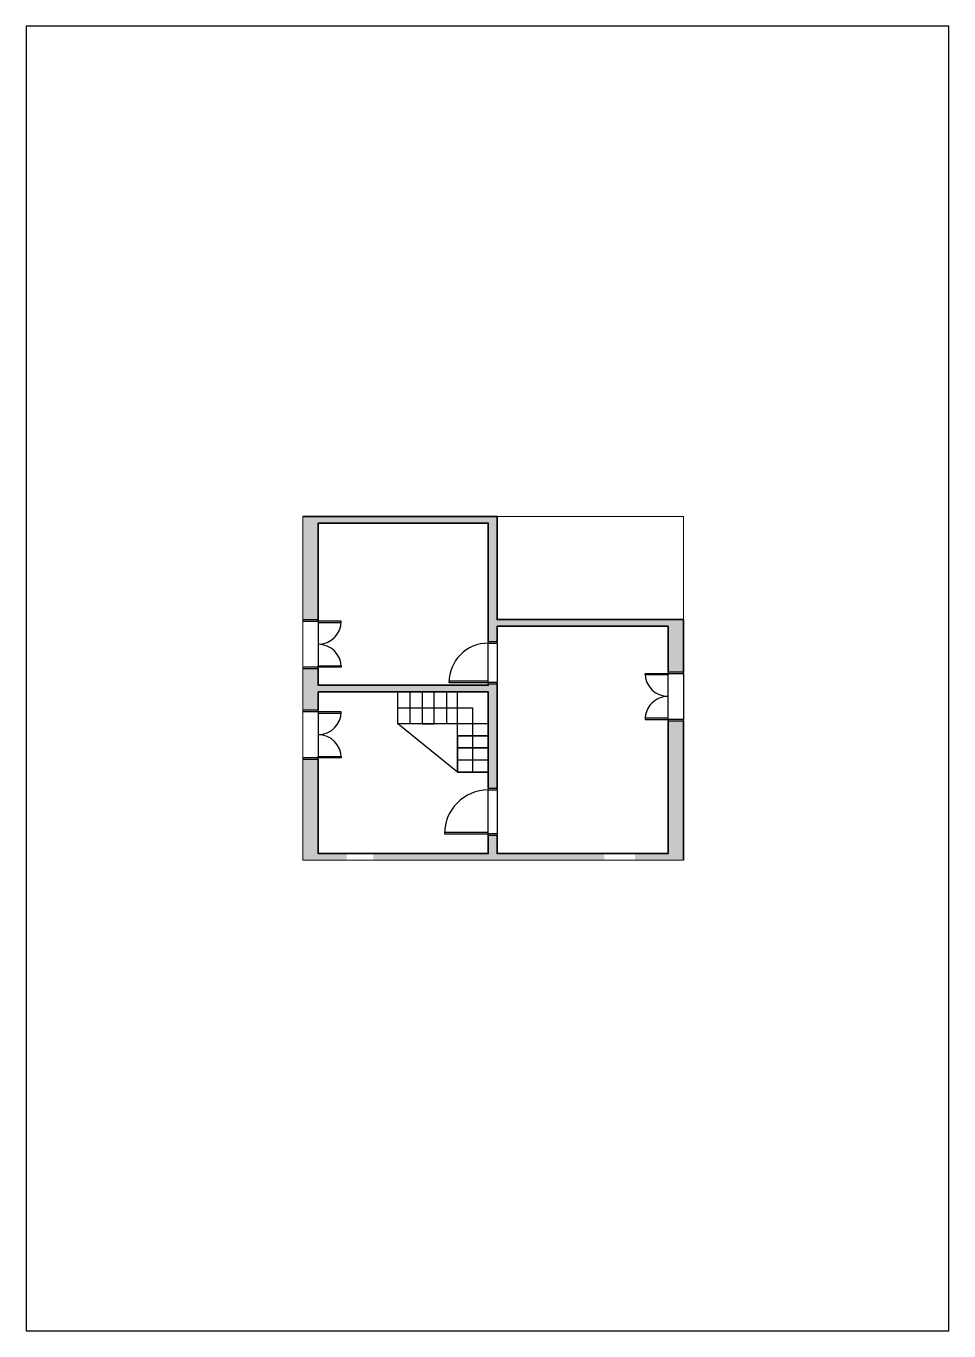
# Paper-space layout 'Layout1' of a CAD drawing. Header units: millimetres. Extents: x 64 to 274, y 59 to 356.
# The model-space entities are those that its viewports show. They can reach past a viewport. Long polylines and large blocks are cut down to what shows.
import ezdxf

# ---------------------------------------------------------------- set-up
doc = ezdxf.new("R2010")
doc.units = ezdxf.units.MM
for name, color, linetype, lineweight in [('A-ALV-___-___-EXI', 250, 'Continuous', 35), ('A-ESC-___-___-EXI', 250, 'Continuous', 25), ('A-JAN-___-___-EXI', 250, 'Continuous', 25), ('A-PIS-___-___-EXI', 250, 'Continuous', 25), ('A-POR-___-___-EXI', 250, 'Continuous', 25)]:
    doc.layers.add(name, color=color, linetype=linetype, lineweight=lineweight)

# ---------------------------------------------------------------- blocks, each defined once
blk = doc.blocks.new('SVG - A4-22881151-Não nomeada')
at = {"layer": 'A-PIS-___-___-EXI'}
for p, q in [((64.29, 356.5), (64.29, 59.5)), ((274.29, 356.5), (64.29, 356.5)), ((274.29, 59.5), (274.29, 356.5)), ((64.29, 59.5), (274.29, 59.5))]:
    blk.add_line(p, q, dxfattribs=at)
blk = doc.blocks.new('porta multiplas_original - Simples - 90 cm-22836972-Planta baixa - Sótão_')
at = {"layer": 'A-JAN-___-___-EXI'}
blk.add_arc((-448, 100), 896, 360, 90, dxfattribs=at)
at = {"layer": 'A-POR-___-___-EXI'}
for p, q in [((-418, 996), (-448, 996)), ((-448, 996), (-448, 100)), ((-418, 100), (-418, 996)), ((-450, 100), (-480, 100)), ((-480, 100), (-480, -100)), ((-450, -100), (-450, 100)), ((-448, 100), (-418, 100)), ((480, 100), (450, 100)), ((450, 100), (450, -100)), ((480, -100), (480, 100)), ((-480, -100), (-450, -100)), ((450, -100), (480, -100))]:
    blk.add_line(p, q, dxfattribs=at)
blk = doc.blocks.new('porta multiplas_original - 100-22836899-Planta baixa - Sótão_')
at = {"layer": 'A-JAN-___-___-EXI'}
blk.add_arc((-498, 100), 996, 360, 90, dxfattribs=at)
at = {"layer": 'A-POR-___-___-EXI'}
for p, q in [((-468, 1096), (-498, 1096)), ((-498, 1096), (-498, 100)), ((-468, 100), (-468, 1096)), ((-500, 100), (-530, 100)), ((-530, 100), (-530, -100)), ((-500, -100), (-500, 100)), ((-498, 100), (-468, 100)), ((530, 100), (500, 100)), ((500, 100), (500, -100)), ((530, -100), (530, 100)), ((-530, -100), (-500, -100)), ((500, -100), (530, -100))]:
    blk.add_line(p, q, dxfattribs=at)
blk = doc.blocks.new('porta multiplas_original - Dupla - 70 cm-22836745-Planta baixa - Sótão_')
at = {"layer": 'A-JAN-___-___-EXI'}
for centre, start, end in [((-523, 175), 360, 90), ((523, 175), 90, 180)]:
    blk.add_arc(centre, 522, start, end, dxfattribs=at)
at = {"layer": 'A-POR-___-___-EXI'}
for p, q in [((-493, 697), (-523, 697)), ((-523, 697), (-523, 175)), ((-493, 175), (-493, 697)), ((493, 175), (493, 697)), ((493, 697), (523, 697)), ((523, 697), (523, 175)), ((-525, 175), (-555, 175)), ((-555, 175), (-555, -175)), ((-525, -175), (-525, 175)), ((-523, 175), (-493, 175)), ((523, 175), (493, 175)), ((555, 175), (525, 175)), ((525, 175), (525, -175)), ((555, -175), (555, 175)), ((-555, -175), (-525, -175)), ((525, -175), (555, -175))]:
    blk.add_line(p, q, dxfattribs=at)

msp = doc.modelspace()

# ---------------------------------------------------------------- hatches: boundary and pattern name
at = {"layer": 'A-ALV-___-___-EXI'}
h = msp.add_hatch(color=11, dxfattribs=at)
h.paths.add_polyline_path([(25173, -16024), (25523, -16024), (25523, -13874), (25173, -13874)])
h.paths.add_polyline_path([(25173, -12764), (25523, -12764), (25523, -11814), (25173, -11814), (25173, -12264)])
h.paths.add_polyline_path([(25173, -10704), (25523, -10704), (25523, -8354), (25173, -8354)])
for points in [[(29504, -8504), (29593, -8504), (29593, -8354), (25523, -8354), (25523, -8504), (29393, -8504)], [(33833, -10849), (33833, -10699), (29593, -10699), (29593, -10849), (33483, -10849)], [(29393, -12344), (29393, -12194), (25523, -12194), (25523, -12344)], [(26173, -16174), (26173, -16024), (25173, -16024), (25173, -16174)], [(32033, -16174), (32033, -16024), (26773, -16024), (26773, -16174), (29504, -16174)], [(33833, -16174), (33833, -16024), (32733, -16024), (32733, -16174)]]:
    msp.add_hatch(color=11, dxfattribs=at).paths.add_polyline_path(points)
h = msp.add_hatch(color=11, dxfattribs=at)
h.paths.add_polyline_path([(29393, -16024), (29593, -16024), (29593, -15604), (29393, -15604)])
h.paths.add_polyline_path([(29504, -14544), (29593, -14544), (29593, -12164), (29393, -12164), (29393, -14544)])
h.paths.add_polyline_path([(29504, -11204), (29593, -11204), (29593, -8504), (29393, -8504), (29393, -11204)])
h = msp.add_hatch(color=11, dxfattribs=at)
h.paths.add_polyline_path([(33833, -16024), (33833, -13004), (33483, -13004), (33483, -16024)])
h.paths.add_polyline_path([(33483, -11894), (33833, -11894), (33833, -10849), (33483, -10849)])

# ---------------------------------------------------------------- linework, layer by layer
at = {"layer": 'A-ALV-___-___-EXI', "color": 250}
for p, q in [((25523, -10734), (25523, -10736)), ((25523, -11782), (25523, -11784)), ((29393, -12134), (29393, -12132)), ((33483, -11926), (33483, -11924)), ((25523, -12794), (25523, -12796)), ((33483, -12974), (33483, -12972)), ((25523, -13842), (25523, -13844)), ((29393, -15574), (29393, -15572))]:
    msp.add_line(p, q, dxfattribs=at)
at = {"layer": 'A-ALV-___-___-EXI', "color": 7, "lineweight": 35}
for p, q in [((25173, -11814), (25173, -12764)), ((29593, -14544), (29593, -12164))]:
    msp.add_line(p, q, dxfattribs=at)
for points in [[(33833, -11894), (33833, -10699), (29593, -10699), (29593, -8354), (25173, -8354), (25173, -10704)], [(25523, -10704), (25523, -8504), (29393, -8504), (29393, -11204)], [(29593, -11204), (29593, -10849), (33483, -10849), (33483, -11894)], [(29393, -12164), (29393, -12194), (25523, -12194), (25523, -11814)], [(25523, -12764), (25523, -12344), (29393, -12344), (29393, -14544)], [(25173, -13874), (25173, -16174), (33833, -16174), (33833, -13004)], [(33483, -13004), (33483, -16024), (29593, -16024), (29593, -15604)], [(29393, -15604), (29393, -16024), (25523, -16024), (25523, -13874)]]:
    msp.add_lwpolyline(points, dxfattribs=at)
at = {"layer": 'A-ESC-___-___-EXI'}
for points in [[(28693, -13344), (29393, -13344), (28693, -13344), (28693, -14169), (29393, -14169), (29393, -13069), (29393, -13344), (29393, -14169), (28693, -14169), (28693, -13619), (29393, -13619), (29393, -14169), (28693, -14169), (27332, -13069), (27332, -12344), (28693, -12344), (29393, -12344), (29393, -14169), (28693, -14169), (28693, -12344)], [(28693, -13619), (29393, -13619), (29393, -13069), (27332, -13069), (27332, -12344), (29393, -12344), (29393, -13069)], [(27332, -12707), (29032, -12707), (29032, -14169)]]:
    msp.add_lwpolyline(points, dxfattribs=at)
for points in [[(28439, -13069), (27613, -13069), (27613, -12344), (28439, -12344)], [(28157, -12344), (27890, -12344), (27890, -13069), (28157, -13069)], [(29393, -13619), (28693, -13619), (28693, -13894), (29393, -13894)]]:
    msp.add_lwpolyline(points, close=True, dxfattribs=at)
at = {"layer": 'A-JAN-___-___-EXI', "color": 250}
for p, q in [((25173, -11784), (25173, -10734)), ((25523, -10766), (25523, -11752)), ((25173, -13844), (25173, -12794)), ((25523, -12826), (25523, -13812))]:
    msp.add_line(p, q, dxfattribs=at)
at = {"layer": 'A-POR-___-___-EXI', "color": 250}
for p, q in [((29393, -12102), (29393, -11234)), ((29593, -11234), (29593, -12134)), ((33483, -12942), (33483, -11956)), ((33833, -11924), (33833, -12974)), ((29393, -15542), (29393, -14574)), ((29593, -14574), (29593, -15574))]:
    msp.add_line(p, q, dxfattribs=at)

# ---------------------------------------------------------------- block references
at = {"layer": 'A-JAN-___-___-EXI', "rotation": 269.9999999999999}
for p in [(25348, -11259), (25348, -13319)]:
    msp.add_blockref('porta multiplas_original - Dupla - 70 cm-22836745-Planta baixa - Sótão_', p, dxfattribs=at)
at = {"layer": 'A-POR-___-___-EXI'}
for name, p, rotation in [('porta multiplas_original - Simples - 90 cm-22836972-Planta baixa - Sótão_', (29493, -11684), 89.99999999999969), ('porta multiplas_original - Dupla - 70 cm-22836745-Planta baixa - Sótão_', (33658, -12449), 89.99999999999972), ('porta multiplas_original - 100-22836899-Planta baixa - Sótão_', (29493, -15074), 89.99999999999969)]:
    msp.add_blockref(name, p, dxfattribs=dict(at, rotation=rotation))

psp = doc.layouts.get("Layout1")

# ---------------------------------------------------------------- block references
at = {"layer": 'A-ESC-___-___-EXI'}
psp.add_blockref('SVG - A4-22881151-Não nomeada', (0, 0), dxfattribs=at)

# ---------------------------------------------------------------- viewports
at = {"layer": 'A-ALV-___-___-EXI'}
psp.add_viewport(center=(170.58, 205.76), size=(86.6, 78.2), view_center_point=(29503.19, -12263.99), view_height=7820, dxfattribs=at)

doc.saveas('drawing.dxf')
